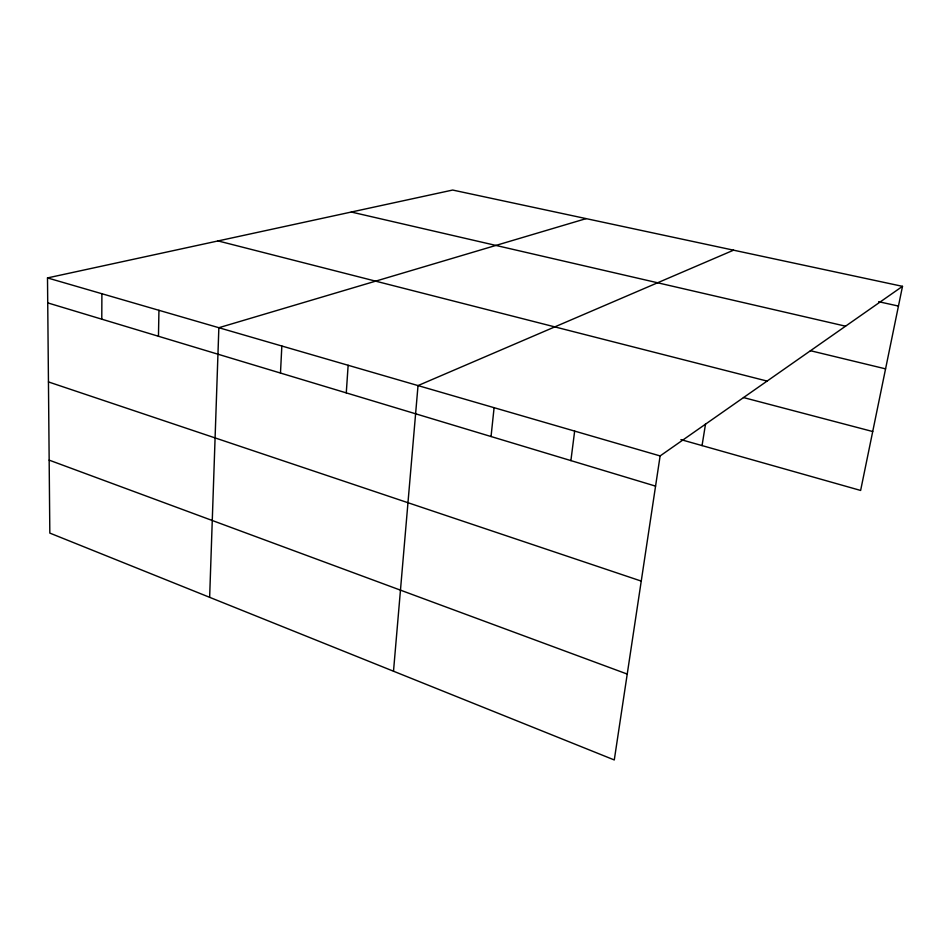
<?xml version="1.0" encoding="UTF-8"?>
<svg xmlns="http://www.w3.org/2000/svg" width="950" height="950" viewBox="0 0 950 950"><rect width="100%" height="100%" fill="white"/><g stroke="black" fill="none" stroke-linecap="round" stroke-linejoin="round"><path stroke-width="1.43" d="M101.781 319.188L101.899 293.728M158.46 336.264L158.947 310.306M209.641 597.324L218.856 327.714L586.15 218.619M280.476 373.053L281.841 346.014M346.275 392.884L348.139 365.275M393.502 671.222L418.024 385.581L733.578 250.171M491.043 436.525L494.095 407.681M570.891 460.608L574.655 431.086M902.5 286.342L660.119 455.929L614.282 759.953L49.828 533.092L47.5 277.923L452.675 190.047L902.5 286.342L860.629 490.449L680.924 439.613M702.05 445.586L705.553 423.854M878.631 301.696L898.451 306.066M351.298 212.028L845.547 326.183M810.374 350.692L885.566 368.861M218.061 240.932L767.089 381.081M743.458 397.551L872.717 431.526M47.5 277.923L660.119 455.929M47.726 302.884L655.571 486.127M48.45 381.924L641.25 581.091M49.163 460.133L627.226 674.072"/></g></svg>
